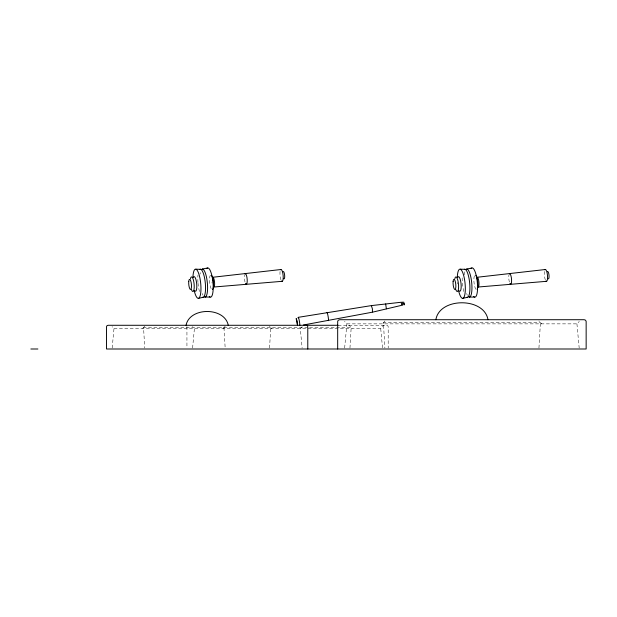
<?xml version="1.0" encoding="UTF-8"?>
<svg xmlns="http://www.w3.org/2000/svg" width="617" height="617" viewBox="0 0 617 617"><rect width="100%" height="100%" fill="white"/><g stroke="black" fill="none" stroke-linecap="round" stroke-linejoin="round"><path stroke-width="0.46" stroke-dasharray="3.08 2.31" d="M269.552 348.073L270.74 327.65L269.498 326.254M349.962 348.073L351.158 327.65L349.446 325.568L348.327 325.282M538.942 348.057L540.423 322.645L538.88 320.925M112.171 348.073L113.983 328.637L112.086 326.663M192.581 348.073L194.401 328.637L192.496 326.663M344.633 348.065L346.901 323.863L344.548 321.426M225.22 326.254L222.845 328.637M144.802 326.254L142.434 328.637M384.946 320.925L383.003 323.509L382.016 323.863M302.214 326.663L300.317 328.637L302.129 348.073M113.983 328.637L380.728 328.637L383.095 325.683L384.206 325.282M346.901 323.863L576.934 323.863L579.278 321.426M338.131 325.282L386.612 325.282L387.731 325.683L388.193 326.663L388.193 348.065M307.868 327.65L143.56 327.65L144.748 348.073M309.51 327.65L351.158 327.65L352.284 328.637M541.819 323.863L540.423 322.645L383.404 322.645L384.892 348.057M271.866 328.637L270.74 327.65M576.934 323.863L579.193 348.065M380.728 328.637L382.54 348.073M223.971 327.65L225.166 348.073M186.936 326.663L186.936 348.065M203.008 295.235A14.098 3.633 84.4 0 1 202.229 293.507M200.093 274.056A14.098 3.633 84.4 0 1 200.317 272.645M199.484 291.532A14.098 3.633 84.4 0 1 198.034 283.28M197.972 282.547A14.098 3.633 84.4 0 1 197.972 275.028M280.959 279.817A5.946 1.535 84.4 0 1 280.149 271.01M245.011 281.977A5.183 1.334 84.4 0 1 244.571 275.113M211.153 288.64A7.342 1.89 84.4 0 1 209.525 280.789A7.342 1.89 84.4 0 1 210.659 275.043M212.125 283.157A4.921 1.265 84.4 0 1 212.001 282.139M467.37 295.235A14.098 3.633 84.4 0 1 466.599 293.507M464.377 274.827A14.098 3.633 84.4 0 1 465.141 270.925M463.853 291.532A14.098 3.633 84.4 0 1 462.272 275.838M545.32 279.817A5.946 1.535 84.4 0 1 544.518 271.01M457.282 283.951A7.342 1.89 84.4 0 1 457.182 282.432M509.372 281.977A5.183 1.334 84.4 0 1 508.932 275.113M475.938 289.265A7.342 1.89 84.4 0 1 473.933 281.545A7.342 1.89 84.4 0 1 475.028 275.043"/><path stroke-width="0.93" d="M403.711 302.022L404.274 304.867L403.819 303.109M303.394 324.997L372.606 312.148L401.613 305.338L401.374 303.094L401.073 302.268L371.457 305.585L298.235 317.339M186.049 325.282C189.627 306.896 224.673 306.896 228.251 325.282M435.864 319.714C439.535 297.132 484.299 297.132 487.97 319.714M371.395 305.724L372.421 308.94L372.437 311.963M198.666 298.289L203.34 297.24M463.028 298.289L467.709 297.24M207.443 268.002L202.052 269.12A14.098 3.633 84.4 0 1 207.366 283.08A14.098 3.633 84.4 0 1 204.613 297.039L210.112 297.085M471.812 268.002L466.421 269.12A14.098 3.633 84.4 0 1 471.735 283.08A14.098 3.633 84.4 0 1 468.982 297.039L474.473 297.085M280.882 269.521L212.695 277.272A4.921 1.265 84.4 0 1 214.492 281.63A4.921 1.265 84.4 0 1 213.852 287.013L282.285 281.306M545.251 269.521L477.064 277.272A4.921 1.265 84.4 0 1 478.915 282.139A4.921 1.265 84.4 0 1 477.951 287.013M478.221 287.013L546.647 281.306M338.131 325.282L108.098 325.282L106.98 325.683L106.517 326.663L106.517 348.998L586.15 348.998L586.15 321.426L585.579 320.215L584.199 319.714L339.628 319.714L338.255 320.215L337.676 321.426L337.676 348.998M30.85 348.998L37.892 348.998M460.359 269.205L465.149 269.32M195.998 269.205L200.787 269.32M306.202 325.282L307.32 325.683L307.783 326.663L307.783 348.998M386.381 308.793L385.633 303.95L385.563 304.482M402.485 305.122C403.263 306.634 402.276 300.672 401.976 302.068M200.024 269.32A14.098 3.633 84.4 0 1 205.33 283.28A14.098 3.633 84.4 0 1 202.584 297.24M193.283 277.619A7.342 1.89 84.4 0 1 196.638 283.188A7.342 1.89 84.4 0 1 194.864 290.908M283.064 271.719A3.687 0.949 84.4 0 1 284.638 275.205A3.687 0.949 84.4 0 1 283.704 278.699M280.588 269.783A5.946 1.535 84.4 0 1 283.126 275.413A5.946 1.535 84.4 0 1 281.622 281.043M206.726 268.634A14.685 3.787 84.4 0 1 212.973 282.54A14.685 3.787 84.4 0 1 209.271 296.453M211.477 275.359A7.342 1.89 84.4 0 1 213.351 281.545A7.342 1.89 84.4 0 1 213.058 288.64M212.749 289.265A7.342 1.89 84.4 0 1 212.395 289.581M244.957 274.041A5.183 1.334 84.4 0 1 247.201 279.486A5.183 1.334 84.4 0 1 245.558 283.411M190.452 278.776A7.342 1.89 84.4 0 1 193.129 279.131A7.342 1.89 84.4 0 1 194.054 289.288A7.342 1.89 84.4 0 1 191.447 289.643M192.944 276.886A14.685 3.787 84.4 0 1 198.304 272.436A14.685 3.787 84.4 0 1 200.378 295.057A14.685 3.787 84.4 0 1 194.208 290.607M298.119 317.932A4.211 0.463 80.2 0 1 299.106 319.807A4.211 0.463 80.2 0 1 299.777 325.467M326.84 312.549A4.211 0.463 80.2 0 1 328.097 316.367A4.211 0.463 80.2 0 1 328.252 320.593M464.385 269.32A14.098 3.633 84.4 0 1 469.699 283.28A14.098 3.633 84.4 0 1 466.946 297.24M457.652 277.619A7.342 1.89 84.4 0 1 460.999 283.188A7.342 1.89 84.4 0 1 459.233 290.908M547.433 271.719A3.687 0.949 84.4 0 1 548.96 274.82A3.687 0.949 84.4 0 1 548.282 278.861M544.958 269.783A5.946 1.535 84.4 0 1 547.487 275.413A5.946 1.535 84.4 0 1 545.991 281.043M471.087 268.634A14.685 3.787 84.4 0 1 477.342 282.54A14.685 3.787 84.4 0 1 473.64 296.453M475.846 275.359A7.342 1.89 84.4 0 1 477.789 282.316A7.342 1.89 84.4 0 1 477.118 289.265M509.318 274.041A5.183 1.334 84.4 0 1 511.562 279.486A5.183 1.334 84.4 0 1 509.92 283.411M454.822 278.776A7.342 1.89 84.4 0 1 457.49 279.131A7.342 1.89 84.4 0 1 458.423 289.288A7.342 1.89 84.4 0 1 455.816 289.643M457.313 276.886A14.685 3.787 84.4 0 1 462.673 272.436A14.685 3.787 84.4 0 1 464.748 295.057A14.685 3.787 84.4 0 1 458.57 290.607M296.206 318.688L297.502 325.29L297.147 321.064L296.206 318.688M188.74 281.406A5.144 1.327 84.4 0 0 190.422 289.504A5.144 1.327 84.4 0 0 191.116 282.339A5.144 1.327 84.4 0 0 188.74 281.406M453.109 281.406A5.144 1.327 84.4 0 0 454.791 289.504A5.144 1.327 84.4 0 0 455.485 282.339A5.144 1.327 84.4 0 0 453.109 281.406"/></g></svg>
